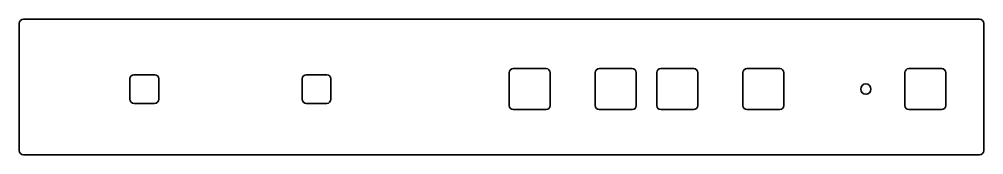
# Model space of a CAD drawing. Header units: millimetres. Extents: x -80 to 155, y -164 to -131.
import ezdxf

# ---------------------------------------------------------------- set-up
doc = ezdxf.new("R2010")
doc.units = ezdxf.units.MM
doc.header["$MEASUREMENT"] = 0
doc.layers.add('Dieline', color=7, linetype='Continuous', lineweight=0)

# ---------------------------------------------------------------- blocks, each defined once
blk = doc.blocks.new('Block_10')
at = {"layer": 'Dieline', "color": 18, "lineweight": 35, "true_color": 0x000000}
for points, knots in [([(154.32, -163.51), (154.32, -163.51), (-78.93, -163.51), (-78.93, -163.51), (-79.48, -163.51), (-79.93, -163.06), (-79.93, -162.51), (-79.93, -162.51), (-79.93, -131.51), (-79.93, -131.51), (-79.93, -130.96), (-79.48, -130.51), (-78.93, -130.51), (-78.93, -130.51), (154.32, -130.51), (154.32, -130.51), (154.87, -130.51), (155.32, -130.96), (155.32, -131.51), (155.32, -131.51), (155.32, -162.51), (155.32, -162.51), (155.32, -163.06), (154.87, -163.51), (154.32, -163.51)], [0, 0, 0, 0, 1, 1, 1, 2, 2, 2, 3, 3, 3, 4, 4, 4, 5, 5, 5, 6, 6, 6, 7, 7, 7, 8, 8, 8, 8]), ([(48.57, -142.51), (48.57, -142.51), (40.57, -142.51), (40.57, -142.51), (40.02, -142.51), (39.57, -142.96), (39.57, -143.51), (39.57, -143.51), (39.57, -151.51), (39.57, -151.51), (39.57, -152.06), (40.02, -152.51), (40.57, -152.51), (40.57, -152.51), (48.57, -152.51), (48.57, -152.51), (49.12, -152.51), (49.57, -152.06), (49.57, -151.51), (49.57, -151.51), (49.57, -143.51), (49.57, -143.51), (49.57, -142.96), (49.12, -142.51), (48.57, -142.51)], [0, 0, 0, 0, 1, 1, 1, 2, 2, 2, 3, 3, 3, 4, 4, 4, 5, 5, 5, 6, 6, 6, 7, 7, 7, 8, 8, 8, 8]), ([(69.57, -142.51), (69.57, -142.51), (61.57, -142.51), (61.57, -142.51), (61.02, -142.51), (60.57, -142.96), (60.57, -143.51), (60.57, -143.51), (60.57, -151.51), (60.57, -151.51), (60.57, -152.06), (61.02, -152.51), (61.57, -152.51), (61.57, -152.51), (69.57, -152.51), (69.57, -152.51), (70.12, -152.51), (70.57, -152.06), (70.57, -151.51), (70.57, -151.51), (70.57, -143.51), (70.57, -143.51), (70.57, -142.96), (70.12, -142.51), (69.57, -142.51)], [0, 0, 0, 0, 1, 1, 1, 2, 2, 2, 3, 3, 3, 4, 4, 4, 5, 5, 5, 6, 6, 6, 7, 7, 7, 8, 8, 8, 8]), ([(84.57, -142.51), (84.57, -142.51), (76.57, -142.51), (76.57, -142.51), (76.02, -142.51), (75.57, -142.96), (75.57, -143.51), (75.57, -143.51), (75.57, -151.51), (75.57, -151.51), (75.57, -152.06), (76.02, -152.51), (76.57, -152.51), (76.57, -152.51), (84.57, -152.51), (84.57, -152.51), (85.12, -152.51), (85.57, -152.06), (85.57, -151.51), (85.57, -151.51), (85.57, -143.51), (85.57, -143.51), (85.57, -142.96), (85.12, -142.51), (84.57, -142.51)], [0, 0, 0, 0, 1, 1, 1, 2, 2, 2, 3, 3, 3, 4, 4, 4, 5, 5, 5, 6, 6, 6, 7, 7, 7, 8, 8, 8, 8]), ([(105.57, -142.51), (105.57, -142.51), (97.57, -142.51), (97.57, -142.51), (97.02, -142.51), (96.57, -142.96), (96.57, -143.51), (96.57, -143.51), (96.57, -151.51), (96.57, -151.51), (96.57, -152.06), (97.02, -152.51), (97.57, -152.51), (97.57, -152.51), (105.57, -152.51), (105.57, -152.51), (106.12, -152.51), (106.57, -152.06), (106.57, -151.51), (106.57, -151.51), (106.57, -143.51), (106.57, -143.51), (106.57, -142.96), (106.12, -142.51), (105.57, -142.51)], [0, 0, 0, 0, 1, 1, 1, 2, 2, 2, 3, 3, 3, 4, 4, 4, 5, 5, 5, 6, 6, 6, 7, 7, 7, 8, 8, 8, 8]), ([(145.07, -142.51), (145.07, -142.51), (137.07, -142.51), (137.07, -142.51), (136.52, -142.51), (136.07, -142.96), (136.07, -143.51), (136.07, -143.51), (136.07, -151.51), (136.07, -151.51), (136.07, -152.06), (136.52, -152.51), (137.07, -152.51), (137.07, -152.51), (145.07, -152.51), (145.07, -152.51), (145.62, -152.51), (146.07, -152.06), (146.07, -151.51), (146.07, -151.51), (146.07, -143.51), (146.07, -143.51), (146.07, -142.96), (145.62, -142.51), (145.07, -142.51)], [0, 0, 0, 0, 1, 1, 1, 2, 2, 2, 3, 3, 3, 4, 4, 4, 5, 5, 5, 6, 6, 6, 7, 7, 7, 8, 8, 8, 8]), ([(-46.93, -151.01), (-46.93, -151.01), (-51.93, -151.01), (-51.93, -151.01), (-52.48, -151.01), (-52.93, -150.56), (-52.93, -150.01), (-52.93, -150.01), (-52.93, -145.01), (-52.93, -145.01), (-52.93, -144.46), (-52.48, -144.01), (-51.93, -144.01), (-51.93, -144.01), (-46.93, -144.01), (-46.93, -144.01), (-46.38, -144.01), (-45.93, -144.46), (-45.93, -145.01), (-45.93, -145.01), (-45.93, -150.01), (-45.93, -150.01), (-45.93, -150.56), (-46.38, -151.01), (-46.93, -151.01)], [0, 0, 0, 0, 1, 1, 1, 2, 2, 2, 3, 3, 3, 4, 4, 4, 5, 5, 5, 6, 6, 6, 7, 7, 7, 8, 8, 8, 8]), ([(-4.93, -151.01), (-4.93, -151.01), (-9.93, -151.01), (-9.93, -151.01), (-10.48, -151.01), (-10.93, -150.56), (-10.93, -150.01), (-10.93, -150.01), (-10.93, -145.01), (-10.93, -145.01), (-10.93, -144.46), (-10.48, -144.01), (-9.93, -144.01), (-9.93, -144.01), (-4.93, -144.01), (-4.93, -144.01), (-4.38, -144.01), (-3.93, -144.46), (-3.93, -145.01), (-3.93, -145.01), (-3.93, -150.01), (-3.93, -150.01), (-3.93, -150.56), (-4.38, -151.01), (-4.93, -151.01)], [0, 0, 0, 0, 1, 1, 1, 2, 2, 2, 3, 3, 3, 4, 4, 4, 5, 5, 5, 6, 6, 6, 7, 7, 7, 8, 8, 8, 8]), ([(126.57, -146.26), (125.88, -146.26), (125.32, -146.82), (125.32, -147.51), (125.32, -148.2), (125.88, -148.76), (126.57, -148.76), (127.26, -148.76), (127.82, -148.2), (127.82, -147.51), (127.82, -146.82), (127.26, -146.26), (126.57, -146.26)], [0, 0, 0, 0, 1, 1, 1, 2, 2, 2, 3, 3, 3, 4, 4, 4, 4])]:
    blk.add_open_spline(points, degree=3, knots=knots, dxfattribs=at)

msp = doc.modelspace()

# ---------------------------------------------------------------- block references
at = {"layer": 'Dieline'}
msp.add_blockref('Block_10', (0, 0), dxfattribs=at)

doc.saveas('drawing.dxf')
